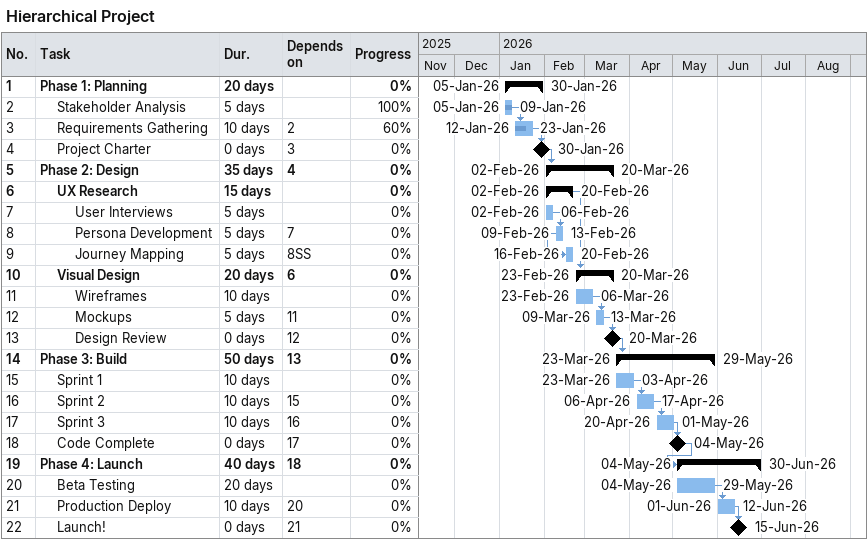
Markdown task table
Hierarchical Project

| ID | Level | Task | Duration | Start | Finish | Predecessors | % complete |
|---|---|---|---|---|---|---|---|
| 1 | 1 | **Phase 1: Planning** | 20d | 2026-01-05 | 2026-01-30 |  | 0 |
| 2 | 2 | Stakeholder Analysis | 5d | 2026-01-05 | 2026-01-09 |  | 100 |
| 3 | 2 | Requirements Gathering | 10d | 2026-01-12 | 2026-01-23 | 2 | 60 |
| 4 | 2 | Project Charter | 0d | 2026-01-30 | 2026-01-30 | 3 | 0 |
| 5 | 1 | **Phase 2: Design** | 35d | 2026-02-02 | 2026-03-20 | 4 | 0 |
| 6 | 2 | **UX Research** | 15d | 2026-02-02 | 2026-02-20 |  | 0 |
| 7 | 3 | User Interviews | 5d | 2026-02-02 | 2026-02-06 |  | 0 |
| 8 | 3 | Persona Development | 5d | 2026-02-09 | 2026-02-13 | 7 | 0 |
| 9 | 3 | Journey Mapping | 5d | 2026-02-16 | 2026-02-20 | 8SS | 0 |
| 10 | 2 | **Visual Design** | 20d | 2026-02-23 | 2026-03-20 | 6 | 0 |
| 11 | 3 | Wireframes | 10d | 2026-02-23 | 2026-03-06 |  | 0 |
| 12 | 3 | Mockups | 5d | 2026-03-09 | 2026-03-13 | 11 | 0 |
| 13 | 3 | Design Review | 0d | 2026-03-20 | 2026-03-20 | 12 | 0 |
| 14 | 1 | **Phase 3: Build** | 50d | 2026-03-23 | 2026-05-29 | 13 | 0 |
| 15 | 2 | Sprint 1 | 10d | 2026-03-23 | 2026-04-03 |  | 0 |
| 16 | 2 | Sprint 2 | 10d | 2026-04-06 | 2026-04-17 | 15 | 0 |
| 17 | 2 | Sprint 3 | 10d | 2026-04-20 | 2026-05-01 | 16 | 0 |
| 18 | 2 | Code Complete | 0d | 2026-05-04 | 2026-05-04 | 17 | 0 |
| 19 | 1 | **Phase 4: Launch** | 40d | 2026-05-04 | 2026-06-30 | 18 | 0 |
| 20 | 2 | Beta Testing | 20d | 2026-05-04 | 2026-05-29 |  | 0 |
| 21 | 2 | Production Deploy | 10d | 2026-06-01 | 2026-06-12 | 20 | 0 |
| 22 | 2 | Launch! | 0d | 2026-06-15 | 2026-06-15 | 21 | 0 |
